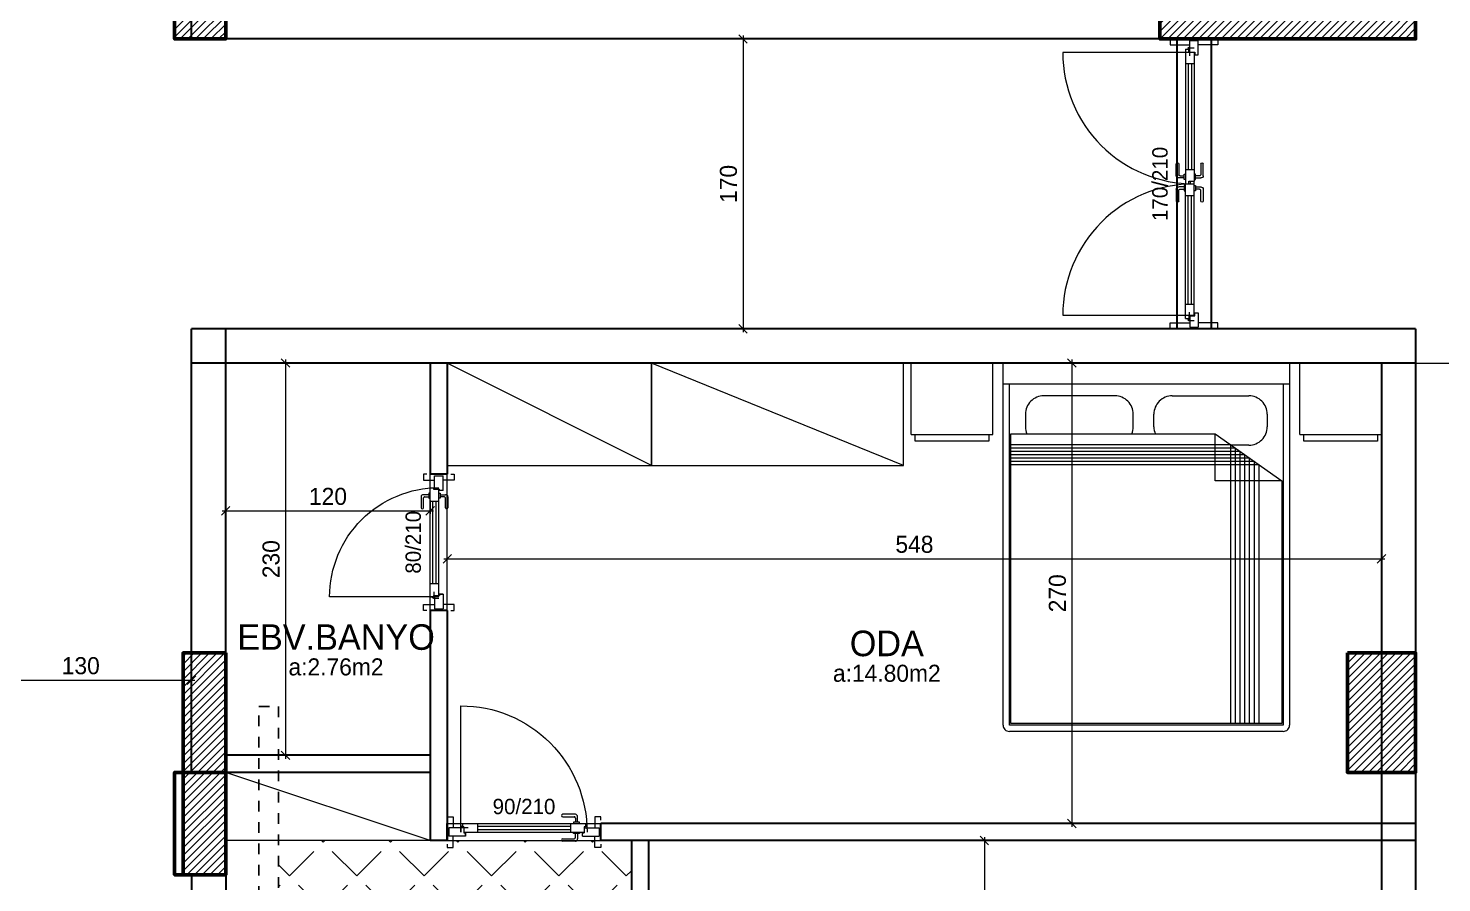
# Model space of a CAD drawing. Header units: centimetres. Extents: x 562865 to 1310255, y -148070 to 32737.
# Drawn here: x 648297 to 649127, y -25964 to -25463 of the extents above; entities that cross this region are included whole.
import ezdxf
from ezdxf.enums import TextEntityAlignment as Align

# ---------------------------------------------------------------- set-up
doc = ezdxf.new("R2010")
doc.units = ezdxf.units.CM
doc.header["$LTSCALE"] = 2.5
doc.linetypes.add('DASHED', pattern=[0.25, 0.125, -0.125])
doc.layers.get('0').update_dxf_attribs({"color": 86})
for name, color, linetype in [('alan', 7, 'Continuous'), ('kapi-yazi', 7, 'Continuous'), ('mahal', 7, 'Continuous'), ('tarama', 173, 'Continuous'), ('TARAMA KOLON', 252, 'Continuous')]:
    doc.layers.add(name, color=color, linetype=linetype)
for name, color, linetype, lineweight in [('DUVAR', 4, 'Continuous', 30), ('duvar-kesim', 7, 'Continuous', 0), ('iç ölçü', 106, 'Continuous', 18), ('kapi', 9, 'Continuous', 0), ('kolon', 1, 'Continuous', 53), ('TEFRIS', 33, 'Continuous', 0)]:
    doc.layers.add(name, color=color, linetype=linetype, lineweight=lineweight)
doc.styles.add('PINAR', font='comic.ttf')
doc.dimstyles.new('TEMİZ ÖLÇÜ', dxfattribs={"dimtxt": 10, "dimasz": 5, "dimexe": 1.8, "dimexo": 0.625, "dimgap": 3, "dimtad": 1, "dimdec": 0, "dimrnd": 0.5, "dimzin": 1, "dimdsep": 46, "dimtxsty": 'PINAR', "dimblk": 'OBLIQUE', "dimcen": 0.9, "dimdle": 2, "dimclrd": 256, "dimclre": 256, "dimclrt": 7, "dimadec": 0, "dimazin": 0, "dimtfac": 1, "dimtdec": 0, "dimtofl": 0, "dimtmove": 2, "dimatfit": 2, "dimfxl": 10, "dimfxlon": 1, "dimlwd": -1, "dimlwe": -1, "dimarcsym": 0})

# ---------------------------------------------------------------- blocks, each defined once
blk = doc.blocks.new('_Oblique')
at = {"color": 0, "linetype": 'ByBlock', "lineweight": -2}
blk.add_line((-0.5, -0.5), (0.5, 0.5), dxfattribs=at)
blk = doc.blocks.new('*D2300')
at = {"layer": 'Defpoints', "color": 0}
for p in [(648263.2, -25844.41), (648393.2, -25844.41), (648393.2, -25845.34)]:
    blk.add_point(p, dxfattribs=at)
at = {"layer": 'iç ölçü'}
for p, q in [((648261.2, -25845.34), (648395.2, -25845.34)), ((648263.2, -25845.03), (648263.2, -25847.14)), ((648393.2, -25845.03), (648393.2, -25847.14))]:
    blk.add_line(p, q, dxfattribs=at)
at = {"layer": 'iç ölçü', "linetype": 'ByBlock', "xscale": 5, "yscale": 5, "zscale": 5, "rotation": 180}
blk.add_blockref('_Oblique', (648263.2, -25845.34), dxfattribs=at)
at = {"layer": 'iç ölçü', "linetype": 'ByBlock', "xscale": 5, "yscale": 5, "zscale": 5}
blk.add_blockref('_Oblique', (648393.2, -25845.34), dxfattribs=at)
at = {"layer": 'iç ölçü', "color": 7, "insert": (648328.2, -25836.91), "char_height": 10, "attachment_point": 5, "style": 'PINAR'}
blk.add_mtext('130', dxfattribs=at)
blk = doc.blocks.new('*D2304')
at = {"layer": 'Defpoints', "color": 0}
for p in [(648718.86, -25469.39), (648716.67, -25639.39), (648718.86, -25639.39)]:
    blk.add_point(p, dxfattribs=at)
at = {"layer": 'iç ölçü'}
for p, q in [((648718.23, -25469.39), (648714.87, -25469.39)), ((648716.67, -25467.39), (648716.67, -25641.39)), ((648718.23, -25639.39), (648714.87, -25639.39))]:
    blk.add_line(p, q, dxfattribs=at)
at = {"layer": 'iç ölçü', "linetype": 'ByBlock', "xscale": 5, "yscale": 5, "zscale": 5}
for p, rotation in [((648716.67, -25469.39), 90), ((648716.67, -25639.39), 270)]:
    blk.add_blockref('_Oblique', p, dxfattribs=dict(at, rotation=rotation))
at = {"layer": 'iç ölçü', "color": 7, "insert": (648708.17, -25554.39), "char_height": 10, "attachment_point": 5, "rotation": 90, "style": 'PINAR'}
blk.add_mtext('170', dxfattribs=at)
blk = doc.blocks.new('*D2305')
at = {"layer": 'Defpoints', "color": 0}
for p in [(648903.93, -25659.39), (648903.93, -25929.39), (648909.6, -25929.39)]:
    blk.add_point(p, dxfattribs=at)
at = {"layer": 'iç ölçü'}
for p, q in [((648904.56, -25659.39), (648911.4, -25659.39)), ((648909.6, -25657.39), (648909.6, -25931.39)), ((648904.56, -25929.39), (648911.4, -25929.39))]:
    blk.add_line(p, q, dxfattribs=at)
at = {"layer": 'iç ölçü', "linetype": 'ByBlock', "xscale": 5, "yscale": 5, "zscale": 5}
for p, rotation in [((648909.6, -25659.39), 90), ((648909.6, -25929.39), 270)]:
    blk.add_blockref('_Oblique', p, dxfattribs=dict(at, rotation=rotation))
at = {"layer": 'iç ölçü', "color": 7, "insert": (648901.12, -25794.39), "char_height": 10, "attachment_point": 5, "rotation": 90, "style": 'PINAR'}
blk.add_mtext('270', dxfattribs=at)
blk = doc.blocks.new('*D2306')
at = {"layer": 'Defpoints', "color": 0}
for p in [(648543.2, -25776.4), (649091.24, -25774.22), (649091.24, -25776.4)]:
    blk.add_point(p, dxfattribs=at)
at = {"layer": 'iç ölçü'}
for p, q in [((648541.2, -25774.22), (649093.24, -25774.22)), ((648543.2, -25775.78), (648543.2, -25772.42)), ((649091.24, -25775.78), (649091.24, -25772.42))]:
    blk.add_line(p, q, dxfattribs=at)
at = {"layer": 'iç ölçü', "linetype": 'ByBlock', "xscale": 5, "yscale": 5, "zscale": 5, "rotation": 180}
blk.add_blockref('_Oblique', (648543.2, -25774.22), dxfattribs=at)
at = {"layer": 'iç ölçü', "linetype": 'ByBlock', "xscale": 5, "yscale": 5, "zscale": 5}
blk.add_blockref('_Oblique', (649091.24, -25774.22), dxfattribs=at)
at = {"layer": 'iç ölçü', "color": 7, "insert": (648817.22, -25765.73), "char_height": 10, "attachment_point": 5, "style": 'PINAR'}
blk.add_mtext('548', dxfattribs=at)
blk = doc.blocks.new('*D2307')
at = {"layer": 'Defpoints', "color": 0}
for p in [(648413.2, -25739.39), (648533.2, -25739.39), (648533.2, -25746.05)]:
    blk.add_point(p, dxfattribs=at)
at = {"layer": 'iç ölçü'}
for p, q in [((648413.2, -25740.01), (648413.2, -25747.85)), ((648533.2, -25740.01), (648533.2, -25747.85)), ((648411.2, -25746.05), (648535.2, -25746.05))]:
    blk.add_line(p, q, dxfattribs=at)
at = {"layer": 'iç ölçü', "linetype": 'ByBlock', "xscale": 5, "yscale": 5, "zscale": 5, "rotation": 180}
blk.add_blockref('_Oblique', (648413.2, -25746.05), dxfattribs=at)
at = {"layer": 'iç ölçü', "linetype": 'ByBlock', "xscale": 5, "yscale": 5, "zscale": 5}
blk.add_blockref('_Oblique', (648533.2, -25746.05), dxfattribs=at)
at = {"layer": 'iç ölçü', "color": 7, "insert": (648473.2, -25737.65), "char_height": 10, "attachment_point": 5, "style": 'PINAR'}
blk.add_mtext('120', dxfattribs=at)
blk = doc.blocks.new('*D2308')
at = {"layer": 'Defpoints', "color": 0}
for p in [(648436.62, -25659.39), (648436.62, -25889.39), (648448.3, -25889.39)]:
    blk.add_point(p, dxfattribs=at)
at = {"layer": 'iç ölçü'}
for p, q in [((648438.3, -25659.39), (648450.1, -25659.39)), ((648448.3, -25657.39), (648448.3, -25891.39)), ((648438.3, -25889.39), (648450.1, -25889.39))]:
    blk.add_line(p, q, dxfattribs=at)
at = {"layer": 'iç ölçü', "linetype": 'ByBlock', "xscale": 5, "yscale": 5, "zscale": 5}
for p, rotation in [((648448.3, -25659.39), 90), ((648448.3, -25889.39), 270)]:
    blk.add_blockref('_Oblique', p, dxfattribs=dict(at, rotation=rotation))
at = {"layer": 'iç ölçü', "color": 7, "insert": (648439.88, -25774.39), "char_height": 10, "attachment_point": 5, "rotation": 90, "style": 'PINAR'}
blk.add_mtext('230', dxfattribs=at)
blk = doc.blocks.new('fm-door3')
at = {"linetype": 'Continuous'}
for p, q in [((0, 2.5), (0, -2.5)), ((8, 2.5), (0, 2.5)), ((4.9, 3.18), (4.9, -0.03)), ((5.32, 2.76), (10.7, 2.76)), ((6, 5), (6, 3)), ((6, 5), (100, 5)), ((8, 3), (6, 3)), ((8, 3), (8, -0.5)), ((16, 5), (16, 0)), ((90, 5), (90, 0)), ((100, 3), (98, 3)), ((98, 3), (98, 0)), ((100, 2), (98, 2)), ((98, 2), (98, 0)), ((194, 5), (100, 5)), ((100, 5), (100, 2)), ((108, 5), (108, 0)), ((184, 5), (184, 0)), ((194.9, 2.76), (189.52, 2.76)), ((192, 3), (194, 3)), ((192, 3), (192, -0.5)), ((192, 2.5), (200, 2.5)), ((194, 5), (194, 3)), ((195.33, 3.18), (195.33, -0.03)), ((200, 2.5), (200, -2.5)), ((10, -2.5), (0, -2.5)), ((8, 0), (98, 0)), ((8, -0.5), (10, -0.5)), ((10, -0.5), (10, -2.5)), ((192, 0), (98, 0)), ((190, -0.5), (190, -2.5)), ((192, -0.5), (190, -0.5)), ((190, -2.5), (200, -2.5))]:
    blk.add_line(p, q, dxfattribs=at)
at = {"color": 8, "linetype": 'Continuous'}
for p, q in [((16, 3.5), (90, 3.5)), ((16, 1.5), (90, 1.5)), ((184, 3.5), (108, 3.5)), ((184, 1.5), (108, 1.5))]:
    blk.add_line(p, q, dxfattribs=at)
at = {"linetype": 'Continuous'}
for points in [[(95.86, 5.81), (95.86, 8.89, 0.414214), (94.34, 10.41), (85.96, 10.41, 1), (85.96, 8.89), (93.58, 8.89, -0.414214), (94.34, 8.13), (94.34, 5.81)], [(102.14, 5.81), (102.14, 8.89, -0.414214), (103.66, 10.41), (112.04, 10.41, -1), (112.04, 8.89), (104.42, 8.89, 0.414214), (103.66, 8.13), (103.66, 5.81)], [(95.86, -0.81), (95.86, -3.89, -0.414214), (94.34, -5.41), (85.96, -5.41, -1), (85.96, -3.89), (93.58, -3.89, 0.414214), (94.34, -3.13), (94.34, -0.81)], [(102.14, -0.81), (102.14, -3.89, 0.414214), (103.66, -5.41), (112.04, -5.41, 1), (112.04, -3.89), (104.42, -3.89, -0.414214), (103.66, -3.13), (103.66, -0.81)]]:
    blk.add_lwpolyline(points, format="xyb", dxfattribs=at)
for points in [[(97, 5), (97, 5.81), (93.2, 5.81), (93.2, 5)], [(101, 5), (101, 5.81), (104.8, 5.81), (104.8, 5)], [(97, 0), (97, -0.81), (93.2, -0.81), (93.2, 0)], [(101, 0), (101, -0.81), (104.8, -0.81), (104.8, 0)]]:
    blk.add_lwpolyline(points, dxfattribs=at)
for centre in [(5.32, 3.18), (194.9, 3.18)]:
    blk.add_circle(centre, 0.426, dxfattribs=at)
blk = doc.blocks.new('*D2312')
at = {"layer": 'Defpoints', "color": 0}
for p in [(648878.56, -25939.39), (648858.23, -26119.39), (648878.56, -26119.39)]:
    blk.add_point(p, dxfattribs=at)
at = {"layer": 'iç ölçü'}
for p, q in [((648868.23, -25939.39), (648856.43, -25939.39)), ((648858.23, -25937.39), (648858.23, -26121.39)), ((648868.23, -26119.39), (648856.43, -26119.39))]:
    blk.add_line(p, q, dxfattribs=at)
at = {"layer": 'iç ölçü', "linetype": 'ByBlock', "xscale": 5, "yscale": 5, "zscale": 5}
for p, rotation in [((648858.23, -25939.39), 90), ((648858.23, -26119.39), 270)]:
    blk.add_blockref('_Oblique', p, dxfattribs=dict(at, rotation=rotation))
at = {"layer": 'iç ölçü', "color": 7, "insert": (648849.77, -26029.39), "char_height": 10, "attachment_point": 5, "rotation": 90, "style": 'PINAR'}
blk.add_mtext('180', dxfattribs=at)
blk = doc.blocks.new('fm-door1')
at = {"linetype": 'Continuous'}
for p, q in [((0, 25), (0, -25)), ((100, 25), (0, 25)), ((79.7, 31.8), (79.7, -0.3)), ((84, 27.6), (127.8, 27.6)), ((90, 50), (910, 50)), ((90, 50), (90, 30)), ((100, 30), (90, 30)), ((100, 30), (100, -5)), ((100, 30), (100, -5)), ((100, 0), (900, 0)), ((190, 50), (190, 0)), ((810, 50), (810, 0)), ((910, 30), (900, 30)), ((900, 30), (900, -5)), ((900, 25), (1000, 25)), ((910, 50), (910, 30)), ((1000, 25), (1000, -25)), ((110, -25), (0, -25)), ((100, -5), (110, -5)), ((110, -5), (100, -5)), ((110, -5), (110, -25)), ((110, -25), (110, -5)), ((890, -25), (890, -5)), ((890, -5), (900, -5)), ((890, -25), (1000, -25))]:
    blk.add_line(p, q, dxfattribs=at)
at = {"color": 8, "linetype": 'Continuous'}
for p, q in [((190, 35), (810, 35)), ((190, 15), (810, 15))]:
    blk.add_line(p, q, dxfattribs=at)
at = {"linetype": 'Continuous'}
for points in [[(857.6, 58.1), (857.6, 88.9, 0.414214), (842.4, 104.1), (758.6, 104.1, 1), (758.6, 88.9), (834.8, 88.9, -0.414214), (842.4, 81.3), (842.4, 58.1)], [(857.6, -8.1), (857.6, -38.9, -0.414214), (842.4, -54.1), (758.6, -54.1, -1), (758.6, -38.9), (834.8, -38.9, 0.414214), (842.4, -31.3), (842.4, -8.1)]]:
    blk.add_lwpolyline(points, format="xyb", dxfattribs=at)
for points in [[(869, 50), (869, 58.1), (831, 58.1), (831, 50)], [(869, 0), (869, -8.1), (831, -8.1), (831, 0)]]:
    blk.add_lwpolyline(points, dxfattribs=at)
blk.add_circle((84, 31.8), 4.26, dxfattribs=at)
blk = doc.blocks.new('Yatak-2a')
for p, q in [((-115, -35), (-115, 0)), ((-115, 0), (-75, 0)), ((-75, -35), (-75, 0)), ((75, 0), (115, 0)), ((75, -35), (75, 0)), ((115, -35), (115, 0)), ((-66.94, -176.94), (-66.94, -10.32)), ((66.94, -10.32), (66.94, -176.94)), ((-115, -35), (-75, -35)), ((-66.18, -176.18), (-66.18, -34.58)), ((-66.18, -34.58), (33.7, -34.58)), ((33.7, -34.58), (66.18, -57.51)), ((33.7, -57.51), (33.7, -34.58)), ((75, -35), (115, -35)), ((66.18, -57.51), (33.7, -57.51)), ((66.18, -57.51), (66.18, -176.18)), ((66.94, -176.94), (-66.94, -176.94)), ((66.18, -176.18), (-66.18, -176.18))]:
    blk.add_line(p, q)
at = {"color": 33}
for p, q in [((-70, 0), (70, 0)), ((-70, -10.32), (-70, 0)), ((70, 0), (70, -10.32)), ((-70, -176.94), (-70, -10.32)), ((70, -10.32), (-70, -10.32)), ((70, -10.32), (70, -176.94)), ((66.94, -180), (-66.94, -180))]:
    blk.add_line(p, q, dxfattribs=at)
at = {"color": 8}
for p, q in [((-15.36, -16.05), (-50.13, -16.05)), ((12.69, -16.05), (50.13, -16.05)), ((-59.11, -25.03), (-59.11, -31.14)), ((-6.38, -31.14), (-6.38, -25.03)), ((3.71, -31.14), (3.71, -25.03)), ((59.11, -25.03), (59.11, -31.14)), ((41.34, -39.97), (-66.18, -39.97)), ((41.34, -176.18), (41.34, -39.97)), ((50.13, -40.12), (41.55, -40.12)), ((43.64, -41.59), (-66.18, -41.59)), ((45.93, -43.21), (-66.18, -43.21)), ((48.22, -44.83), (-66.18, -44.83)), ((50.51, -46.45), (-66.18, -46.45)), ((52.81, -48.07), (-66.18, -48.07)), ((43.64, -176.18), (43.64, -41.59)), ((45.93, -176.18), (45.93, -43.21)), ((48.22, -176.18), (48.22, -44.83)), ((50.51, -176.18), (50.51, -46.45)), ((52.81, -176.18), (52.81, -48.07)), ((55.1, -49.68), (-66.18, -49.68)), ((55.1, -176.18), (55.1, -49.68))]:
    blk.add_line(p, q, dxfattribs=at)
at = {"color": 42}
for p, q in [((-113, -38.2), (-113, -35)), ((-77, -38.2), (-113, -38.2)), ((-77, -35), (-77, -38.2)), ((77, -38.2), (77, -35)), ((113, -38.2), (77, -38.2)), ((113, -35), (113, -38.2))]:
    blk.add_line(p, q, dxfattribs=at)
at = {"color": 8}
for centre, start, end in [((-50.13, -25.03), 89.99996, 180.00004), ((-15.36, -25.03), 359.99996, 90.00004), ((12.69, -25.03), 89.99996, 180.00004), ((50.13, -25.03), 359.99996, 90.00004), ((-50.13, -31.14), 179.99936, 202.51765), ((-15.36, -31.14), 337.48112, 359.99942), ((12.69, -31.14), 179.99936, 202.51765), ((50.13, -31.14), 269.99996, 0.00004)]:
    blk.add_arc(centre, 8.98, start, end, dxfattribs=at)
at = {"color": 33}
for centre, start, end in [((-66.94, -176.94), 179.99996, 270.00004), ((66.94, -176.94), 269.99996, 0.00004)]:
    blk.add_arc(centre, 3.06, start, end, dxfattribs=at)
blk = doc.blocks.new('SB')
at = {"layer": 'TARAMA KOLON'}
h = blk.add_hatch(dxfattribs=at)
h.set_pattern_fill('ANSI31', color=256, angle=7e-15)
h.paths.add_polyline_path([(655327.34, -25829.39), (655302.34, -25829.39), (655302.34, -25959.39), (655327.34, -25959.39)])
h.paths.add_polyline_path([(655437.34, -24424.14), (655477.34, -24424.14), (655477.34, -24494.14), (655437.34, -24494.14)])
h.paths.add_polyline_path([(655327.34, -25359.39), (655297.34, -25359.39), (655297.34, -25469.39), (655327.34, -25469.39)])
h.paths.add_polyline_path([(655327.34, -26079.39), (655327.34, -26109.39), (655257.34, -26109.39), (655257.34, -26079.39)])
h.paths.add_polyline_path([(654229.3, -24849.39), (654229.3, -24889.39), (654299.3, -24889.39), (654299.3, -24849.39)])
h.paths.add_polyline_path([(654269.3, -25899.39), (654229.3, -25899.39), (654229.3, -25829.39), (654269.3, -25829.39)])
h.paths.add_polyline_path([(654229.3, -25444.39), (654229.3, -25469.39), (654379.3, -25469.39), (654379.3, -25444.39)])
h.paths.add_polyline_path([(655112.34, -26369.39), (655142.34, -26369.39), (655142.34, -26429.39), (655112.34, -26429.39)])
h.paths.add_polyline_path([(654997.34, -26079.39), (654997.34, -26109.39), (654927.34, -26109.39), (654927.34, -26079.39)])
h.paths.add_polyline_path([(655437.34, -24889.39), (655467.34, -24889.39), (655467.34, -24829.39), (655437.34, -24829.39)])
h.paths.add_polyline_path([(655112.34, -26834.64), (655142.34, -26834.64), (655142.34, -26894.64), (655112.34, -26894.64)])
h.paths.add_polyline_path([(654787.34, -26369.39), (654817.34, -26369.39), (654817.34, -26429.39), (654787.34, -26429.39)])
h.paths.add_polyline_path([(655437.34, -26824.64), (655477.34, -26824.64), (655477.34, -26894.64), (655437.34, -26894.64)])
h.paths.add_polyline_path([(654299.3, -26369.39), (654299.3, -26409.39), (654229.3, -26409.39), (654229.3, -26369.39)])
h.paths.add_polyline_path([(654777.34, -26824.64), (654817.34, -26824.64), (654817.34, -26894.64), (654777.34, -26894.64)])
h.paths.add_polyline_path([(655437.34, -26369.39), (655467.34, -26369.39), (655467.34, -26429.39), (655437.34, -26429.39)])
h.paths.add_polyline_path([(655985.38, -25829.39), (656025.38, -25829.39), (656025.38, -25899.39), (655985.38, -25899.39)])
h.paths.add_polyline_path([(654927.34, -25959.39), (654927.34, -25359.39), (655177.34, -25359.39), (655177.34, -25389.39), (654952.35, -25389.39), (654952.35, -25729.39), (655177.34, -25729.39), (655177.34, -25754.39), (654952.34, -25754.39), (654952.34, -25934.39), (655177.34, -25934.39), (655177.34, -25959.39)])
h.paths.add_polyline_path([(654777.34, -24424.14), (654817.34, -24424.14), (654817.34, -24494.14), (654777.34, -24494.14)])
h.paths.add_polyline_path([(655985.38, -26824.64), (656025.38, -26824.64), (656025.38, -26894.64), (655985.38, -26894.64)])
h.paths.add_polyline_path([(654229.3, -24424.14), (654269.3, -24424.14), (654269.3, -24494.14), (654229.3, -24494.14)])
h.paths.add_polyline_path([(655107.34, -24424.14), (655147.34, -24424.14), (655147.34, -24494.14), (655107.34, -24494.14)])
h.paths.add_polyline_path([(655985.38, -24424.14), (656025.38, -24424.14), (656025.38, -24494.14), (655985.38, -24494.14)])
h.paths.add_polyline_path([(656025.38, -24849.39), (656025.38, -24889.39), (655955.38, -24889.39), (655955.38, -24849.39)])
h.paths.add_polyline_path([(654817.34, -24889.39), (654787.34, -24889.39), (654787.34, -24829.39), (654817.34, -24829.39)])
h.paths.add_polyline_path([(655114.84, -24849.39), (655139.84, -24849.39), (655139.84, -24999.39), (655114.84, -24999.39)])
h.paths.add_polyline_path([(656025.38, -26369.39), (656025.38, -26409.39), (655955.38, -26409.39), (655955.38, -26369.39)])
h.paths.add_polyline_path([(654229.3, -26824.64), (654269.3, -26824.64), (654269.3, -26894.64), (654229.3, -26894.64)])
h.paths.add_polyline_path([(656025.38, -25444.39), (656025.38, -25469.39), (655875.38, -25469.39), (655875.38, -25444.39)])
at = {"layer": 'kolon'}
for points in [[(655327.34, -25359.39), (655297.34, -25359.39), (655297.34, -25469.39), (655327.34, -25469.39)], [(656025.38, -25444.39), (656025.38, -25469.39), (655875.38, -25469.39), (655875.38, -25444.39)], [(655327.34, -25829.39), (655302.34, -25829.39), (655302.34, -25959.39), (655327.34, -25959.39)], [(655985.38, -25829.39), (656025.38, -25829.39), (656025.38, -25899.39), (655985.38, -25899.39)]]:
    blk.add_lwpolyline(points, close=True, dxfattribs=at)

msp = doc.modelspace()

# ---------------------------------------------------------------- hatches: boundary and pattern name
at = {"layer": 'tarama'}
h = msp.add_hatch(dxfattribs=at)
h.set_pattern_fill('ANGLE', color=256, scale=4, angle=45)
h.set_pattern_definition([(45, (-6914.145, 0), (-19.7565635, 19.7565635), [20.32, -7.62]), (135, (-6914.145, 0), (-19.7565635, -19.7565635), [20.32, -7.62])])
edge = h.paths.add_edge_path()
edge.add_line((648431.52, -26369.39), (648435.02, -26369.39))
edge.add_line((648435.02, -26369.39), (648445.48, -26369.39))
edge.add_ellipse((648446.39, -26370.5), major_axis=(0, -1.52), ratio=0.88, start_angle=540, end_angle=582.86953, ccw=False)
edge.add_line((648446.39, -26368.98), (648453.77, -26368.98))
edge.add_ellipse((648453.77, -26369.74), major_axis=(0, -0.76), ratio=0.88, start_angle=477.76263, end_angle=540, ccw=False)
edge.add_line((648454.36, -26369.39), (648518.02, -26369.39))
edge.add_line((648518.02, -26369.39), (648521.52, -26369.39))
edge.add_line((648521.52, -26369.39), (648550.08, -26369.39))
edge.add_line((648550.08, -26369.39), (648553.58, -26369.39))
edge.add_line((648553.58, -26369.39), (648617.25, -26369.39))
edge.add_ellipse((648617.84, -26369.74), major_axis=(0, -0.76), ratio=0.88, start_angle=180, end_angle=242.23737, ccw=False)
edge.add_line((648617.84, -26368.98), (648625.22, -26368.98))
edge.add_ellipse((648625.22, -26370.5), major_axis=(0, -1.52), ratio=0.88, start_angle=137.13047, end_angle=180, ccw=False)
edge.add_line((648626.13, -26369.39), (648636.58, -26369.39))
edge.add_line((648636.58, -26369.39), (648640.08, -26369.39))
edge.add_line((648640.08, -26369.39), (648651.24, -26369.39))
edge.add_line((648651.24, -26369.39), (648651.24, -26235.75))
edge.add_line((648651.24, -26235.75), (648651.24, -26232.25))
edge.add_line((648651.24, -26232.25), (648651.24, -26221.79))
edge.add_ellipse((648652.35, -26220.88), major_axis=(1.52, 0), ratio=0.88, start_angle=540, end_angle=582.86953, ccw=False)
edge.add_line((648650.83, -26220.88), (648650.83, -26213.51))
edge.add_ellipse((648651.59, -26213.51), major_axis=(0.76, 0), ratio=0.88, start_angle=477.76263, end_angle=540, ccw=False)
edge.add_line((648651.24, -26212.92), (648651.24, -26149.25))
edge.add_line((648651.24, -26149.25), (648651.24, -26145.75))
edge.add_line((648651.24, -26145.75), (648651.24, -26129.39))
edge.add_line((648651.24, -26129.39), (648651.24, -26119.39))
edge.add_line((648651.24, -26119.39), (648651.24, -26108.9))
edge.add_line((648651.24, -26108.9), (648651.24, -26105.4))
edge.add_line((648651.24, -26105.4), (648651.24, -26041.73))
edge.add_ellipse((648651.59, -26041.14), major_axis=(0.76, 0), ratio=0.88, start_angle=180, end_angle=242.23737, ccw=False)
edge.add_line((648650.83, -26041.14), (648650.83, -26033.77))
edge.add_ellipse((648652.35, -26033.77), major_axis=(1.52, 0), ratio=0.88, start_angle=137.13047, end_angle=180, ccw=False)
edge.add_line((648651.24, -26032.86), (648651.24, -26022.4))
edge.add_line((648651.24, -26022.4), (648651.24, -26018.9))
edge.add_line((648651.24, -26018.9), (648651.24, -25939.39))
edge.add_line((648651.24, -25939.39), (648633.2, -25939.39))
edge.add_line((648633.2, -25939.39), (648629.7, -25939.39))
edge.add_line((648629.7, -25939.39), (648619.24, -25939.39))
edge.add_ellipse((648618.33, -25938.27), major_axis=(0, 1.52), ratio=0.88, start_angle=540, end_angle=582.86953, ccw=False)
edge.add_line((648618.33, -25939.8), (648610.96, -25939.8))
edge.add_ellipse((648610.96, -25939.04), major_axis=(0, 0.76), ratio=0.88, start_angle=477.76263, end_angle=540, ccw=False)
edge.add_line((648610.36, -25939.39), (648546.7, -25939.39))
edge.add_line((648546.7, -25939.39), (648543.2, -25939.39))
edge.add_line((648543.2, -25939.39), (648533.2, -25939.39))
edge.add_line((648533.2, -25939.39), (648444.14, -25939.39))
edge.add_line((648444.14, -25939.39), (648444.14, -25978.6))
edge.add_line((648444.14, -25978.6), (648487.2, -25978.6))
edge.add_arc((648403.2, -25978.6), 84, 299.16734, 360, ccw=False)
edge.add_line((648444.14, -26051.95), (648444.14, -26134.8))
edge.add_line((648444.14, -26134.8), (648413.2, -26134.8))
edge.add_line((648413.2, -26134.8), (648413.2, -26182.24))
edge.add_line((648413.2, -26182.24), (648413.2, -26185.74))
edge.add_line((648413.2, -26185.74), (648413.2, -26241.89))
edge.add_ellipse((648412.85, -26242.41), major_axis=(0.76, 0), ratio=0.78, start_angle=0, end_angle=62.23737, ccw=False)
edge.add_line((648413.61, -26242.41), (648413.61, -26248.95))
edge.add_ellipse((648412.09, -26248.95), major_axis=(-1.52, 0), ratio=0.78, start_angle=137.13047, end_angle=180, ccw=False)
edge.add_line((648413.2, -26249.75), (648413.2, -26258.74))
edge.add_line((648413.2, -26258.74), (648413.2, -26262.24))
edge.add_line((648413.2, -26262.24), (648413.2, -26369.39))
edge.add_line((648413.2, -26369.39), (648431.52, -26369.39))
h.paths.add_polyline_path([(648584.05, -26319.68), (648608.43, -26319.68), (648608.43, -26340.49), (648584.05, -26340.49)], flags=24)
h.paths.add_polyline_path([(648460.21, -26335.41), (648484.23, -26335.41), (648484.23, -26356.33), (648460.21, -26356.33)], flags=24)
h.paths.add_polyline_path([(648518.01, -26240.94), (648546.43, -26240.94), (648546.43, -26261.7), (648518.01, -26261.7)], flags=24)
h.paths.add_polyline_path([(648496.17, -26171.01), (648565.34, -26171.01), (648565.34, -26187.39), (648496.17, -26187.39)], flags=24)
h.paths.add_polyline_path([(648492.7, -26149.02), (648570.13, -26149.02), (648570.13, -26173.81), (648492.7, -26173.81)], flags=24)

# ---------------------------------------------------------------- linework, layer by layer
at = {"layer": 'DUVAR'}
for p, q in [((649111.24, -24424.14), (649111.24, -25469.39)), ((648393.2, -25469.39), (648393.2, -25419.39)), ((648413.2, -25469.39), (648413.2, -25419.39)), ((649111.24, -25469.39), (648393.2, -25469.39)), ((648971.24, -25469.39), (648971.24, -25639.39)), ((648991.24, -25469.39), (648971.24, -25469.39)), ((648991.24, -25469.39), (648991.24, -25639.39)), ((649111.24, -25639.39), (648393.2, -25639.39)), ((648393.2, -25899.39), (648393.2, -25639.39)), ((648413.2, -25899.39), (648413.2, -25639.39)), ((648991.24, -25639.39), (648971.24, -25639.39)), ((649111.24, -25639.39), (649111.24, -26894.64)), ((649111.24, -25659.39), (648393.2, -25659.39)), ((648533.2, -25659.39), (648533.2, -25724.49)), ((648543.2, -25659.39), (648543.2, -25724.49)), ((649091.24, -25659.39), (649091.24, -26874.64)), ((648543.2, -25724.49), (648533.2, -25724.49)), ((648533.2, -25804.49), (648533.2, -25939.39)), ((648543.2, -25804.49), (648533.2, -25804.49)), ((648543.2, -25804.49), (648543.2, -25939.39)), ((648533.2, -25889.39), (648413.2, -25889.39)), ((648533.2, -25899.39), (648413.2, -25899.39)), ((648543.2, -25939.39), (648543.2, -25929.39)), ((649111.24, -25929.39), (648633.2, -25929.39)), ((648633.2, -25939.39), (648633.2, -25929.39)), ((648543.2, -25939.39), (648533.2, -25939.39)), ((649111.24, -25939.39), (648633.2, -25939.39)), ((648651.24, -25939.39), (648651.24, -26018.9)), ((648661.24, -25939.39), (648661.24, -26018.9)), ((648393.2, -25959.39), (648393.2, -25970.6)), ((648413.2, -25959.39), (648413.2, -25970.6))]:
    msp.add_line(p, q, dxfattribs=at)
at = {"layer": 'duvar-kesim'}
for p, q in [((648971.24, -25469.39), (648971.24, -25639.39)), ((648991.24, -25469.39), (648991.24, -25639.39)), ((648533.2, -25804.49), (648533.2, -25724.49)), ((648543.2, -25804.49), (648543.2, -25724.49)), ((648543.2, -25929.39), (648633.2, -25929.39)), ((648543.2, -25939.39), (648633.2, -25939.39))]:
    msp.add_line(p, q, dxfattribs=at)
at = {"layer": 'kapi'}
for points in [[(648969.24, -25469.39), (648967.24, -25469.39), (648967.24, -25472.89), (648978.74, -25472.89)], [(648993.24, -25469.39), (648995.24, -25469.39), (648995.24, -25472.89), (648983.74, -25472.89)], [(648969.24, -25639.39), (648967.24, -25639.39), (648967.24, -25635.89), (648978.74, -25635.89)], [(648993.24, -25639.39), (648995.24, -25639.39), (648995.24, -25635.89), (648983.74, -25635.89)], [(648531.2, -25724.49), (648529.2, -25724.49), (648529.2, -25727.99), (648535.7, -25727.99)], [(648545.2, -25724.49), (648547.2, -25724.49), (648547.2, -25727.99), (648540.7, -25727.99)], [(648531.2, -25804.49), (648529.2, -25804.49), (648529.2, -25800.99), (648535.7, -25800.99)], [(648545.2, -25804.49), (648547.2, -25804.49), (648547.2, -25800.99), (648540.7, -25800.99)], [(648543.2, -25927.39), (648543.2, -25925.39), (648546.7, -25925.39), (648546.7, -25931.89)], [(648633.2, -25927.39), (648633.2, -25925.39), (648629.7, -25925.39), (648629.7, -25931.89)], [(648543.2, -25941.39), (648543.2, -25943.39), (648546.7, -25943.39), (648546.7, -25936.89)], [(648633.2, -25941.39), (648633.2, -25943.39), (648629.7, -25943.39), (648629.7, -25936.89)]]:
    msp.add_lwpolyline(points, dxfattribs=at)
for points in [[(648981.24, -25477.39), (648904.24, -25477.39, 0.414214), (648981.24, -25554.39, 0.414214), (648904.24, -25631.39), (648904.24, -25631.39), (648981.24, -25631.39)], [(648538.2, -25796.49), (648474.2, -25796.49, -0.414214), (648538.2, -25732.49, -0.414214)], [(648551.2, -25934.39), (648551.2, -25860.39, -0.414214), (648625.2, -25934.39, -0.414214)]]:
    msp.add_lwpolyline(points, format="xyb", dxfattribs=at)
at = {"layer": 'kolon'}
msp.add_lwpolyline([(648413.2, -25899.39), (648383.2, -25899.39), (648383.2, -25959.39), (648413.2, -25959.39)], close=True, dxfattribs=at)
at = {"layer": 'tarama', "linetype": 'DASHED', "ltscale": 20}
msp.add_lwpolyline([(648283.2, -26122.28), (648432.71, -26122.28), (648432.71, -25860.87), (648444.14, -25860.87), (648444.14, -26134.8), (648273.2, -26134.8), (648273.2, -26122.28), (648283.2, -26122.28)], dxfattribs=at)
at = {"layer": 'TEFRIS'}
for points in [[(648662.91, -25719.39), (648662.91, -25659.39), (648543.2, -25659.39), (648543.2, -25719.39), (648662.91, -25719.39), (648543.2, -25659.39)], [(648810.86, -25719.39), (648810.86, -25659.39), (648662.91, -25659.39), (648662.91, -25719.39), (648810.86, -25719.39), (648662.91, -25659.39)], [(648533.2, -25939.39), (648413.2, -25939.39), (648413.2, -25899.39), (648533.2, -25899.39), (648533.2, -25939.39), (648413.2, -25899.39)]]:
    msp.add_lwpolyline(points, dxfattribs=at)
msp.add_lwpolyline([(649111.24, -25659.39), (649454.33, -25659.39, -0.414214), (649534.33, -25739.39), (649534.33, -27395.64)], format="xyb", dxfattribs=at)

# ---------------------------------------------------------------- block references
at = {"layer": 'kapi'}
for name, p, xscale, yscale, zscale, rotation in [('fm-door3', (648981.24, -25470.39), 0.8400000000000001, -1, 0.8400000000000001, 270), ('fm-door1', (648538.2, -25803.49), 0.07800000000000001, 0.1, 0.07800000000000001, 90)]:
    msp.add_blockref(name, p, dxfattribs=dict(at, xscale=xscale, yscale=yscale, zscale=zscale, rotation=rotation))
at = {"layer": 'kapi', "xscale": 0.08800000000000001, "yscale": 0.1, "zscale": 0.08800000000000001}
msp.add_blockref('fm-door1', (648544.2, -25934.39), dxfattribs=at)
at = {"layer": 'TARAMA KOLON'}
msp.add_blockref('SB', (-6914.14, 0), dxfattribs=at)
at = {"layer": 'TEFRIS', "xscale": 1.2, "yscale": 1.2, "zscale": 1.2}
msp.add_blockref('Yatak-2a', (648953.24, -25659.39), dxfattribs=at)

# ---------------------------------------------------------------- texts
at = {"layer": 'alan', "style": 'PINAR'}
for s, p in [('a:2.76m2', (648477.93, -25842.55)), ('a:14.80m2', (648801.02, -25846.28))]:
    msp.add_text(s, height=10, dxfattribs=at).set_placement(p, align=Align.CENTER)
at = {"layer": 'kapi-yazi', "style": 'PINAR'}
for s, rotation, p in [('170/210', 450, (648961.24, -25554.39)), ('80/210', 90, (648523.2, -25764.49))]:
    msp.add_text(s, height=9, rotation=rotation, dxfattribs=at).set_placement(p, align=Align.MIDDLE_CENTER)
msp.add_text('90/210', height=9, dxfattribs=at).set_placement((648588.2, -25919.39), align=Align.MIDDLE_CENTER)
at = {"layer": 'mahal', "style": 'PINAR'}
for s, p in [('EBV.BANYO', (648477.93, -25827.55)), ('ODA', (648801.02, -25831.28))]:
    msp.add_text(s, height=15, dxfattribs=at).set_placement(p, align=Align.CENTER)

# ---------------------------------------------------------------- dimensions: what is measured, and where the dimension line sits
at = {"layer": 'iç ölçü'}
for base, p1, p2, picture, middle in [((648716.67, -25639.39), (648718.86, -25469.39), (648718.86, -25639.39), '*D2304', (648708.17, -25554.39)), ((648448.3, -25889.39), (648436.62, -25659.39), (648436.62, -25889.39), '*D2308', (648439.88, -25774.39)), ((648909.6, -25929.39), (648903.93, -25659.39), (648903.93, -25929.39), '*D2305', (648901.12, -25794.39)), ((648858.23, -26119.39), (648878.56, -25939.39), (648878.56, -26119.39), '*D2312', (648849.77, -26029.39))]:
    dim = msp.add_linear_dim(base=base, p1=p1, p2=p2, angle=90, dimstyle='TEMİZ ÖLÇÜ', dxfattribs=at)
    dim.commit()
    dim.dimension.update_dxf_attribs({"geometry": picture, "text_midpoint": middle})
for base, p1, p2, picture, middle in [((648533.2, -25746.05), (648413.2, -25739.39), (648533.2, -25739.39), '*D2307', (648473.2, -25737.65)), ((649091.24, -25774.22), (648543.2, -25776.4), (649091.24, -25776.4), '*D2306', (648817.22, -25765.73))]:
    dim = msp.add_linear_dim(base=base, p1=p1, p2=p2, dimstyle='TEMİZ ÖLÇÜ', dxfattribs=at)
    dim.commit()
    dim.dimension.update_dxf_attribs({"geometry": picture, "text_midpoint": middle})
dim = msp.add_linear_dim(base=(648393.2, -25845.34), p1=(648263.2, -25844.41), p2=(648393.2, -25844.41), angle=0, dimstyle='TEMİZ ÖLÇÜ', override={"dimfxl": 5, "dimarcsym": 1}, dxfattribs=at)
dim.commit()
dim.dimension.update_dxf_attribs({"geometry": '*D2300', "text_midpoint": (648328.2, -25836.91)})

doc.saveas('drawing.dxf')
